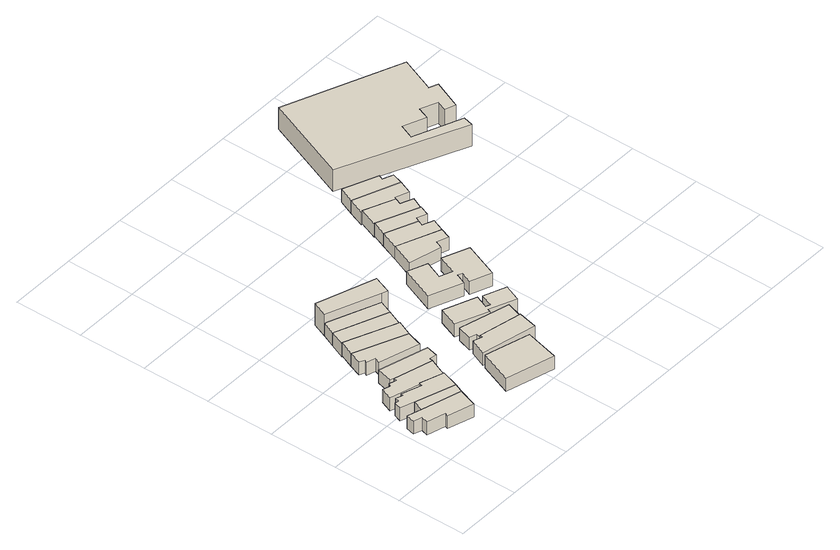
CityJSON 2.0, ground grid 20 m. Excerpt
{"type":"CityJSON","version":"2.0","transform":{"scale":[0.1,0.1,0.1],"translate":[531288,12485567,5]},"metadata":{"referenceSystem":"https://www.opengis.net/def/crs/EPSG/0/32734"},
"CityObjects":{
"building1":{"type":"Building","attributes":{"address":"London Road Salt River Cape Town","building":"house","building:levels":1,"building_height":4.1,"plus_code":"4FRW3FC7+CGV","ground_height":6.97,"roof_height":11.07},"geometry":[{"type":"Solid","lod":"1","boundaries":[[[[0,1,2,3]],[[1,4,5,2]],[[4,6,7,5]],[[6,8,9,7]],[[8,10,11,9]],[[10,12,13,11]],[[12,14,15,13]],[[14,16,17,15]],[[16,0,3,17]],[[3,2,5,7,9,11,13,15,17]],[[16,14,12,10,8,6,4,1,0]]]]}]},
"building2":{"type":"Building","attributes":{"address":"London Road Salt River Cape Town","building":"house","building:levels":1,"building_height":4.1,"plus_code":"4FRW3FC7+FG4","ground_height":6.97,"roof_height":11.07},"geometry":[{"type":"Solid","lod":"1","boundaries":[[[[1,18,19,2]],[[18,20,21,19]],[[20,4,5,21]],[[4,1,2,5]],[[2,19,21,5]],[[4,20,18,1]]]]}]},
"building3":{"type":"Building","attributes":{"address":"London Road Salt River Cape Town","building":"house","building:levels":1,"building_height":4.1,"plus_code":"4FRW3FC7+FGG","ground_height":6.97,"roof_height":11.07},"geometry":[{"type":"Solid","lod":"1","boundaries":[[[[18,22,23,19]],[[22,24,25,23]],[[24,26,27,25]],[[26,28,29,27]],[[28,30,31,29]],[[30,32,33,31]],[[32,34,35,33]],[[34,36,37,35]],[[36,38,39,37]],[[38,20,21,39]],[[20,18,19,21]],[[19,23,25,27,29,31,33,35,37,39,21]],[[20,38,36,34,32,30,28,26,24,22,18]]]]}]},
"building4":{"type":"Building","attributes":{"address":"London Road Salt River Cape Town","building":"house","building:levels":1,"building_height":4.1,"plus_code":"4FRW3FC7+FGQ","ground_height":6.5,"roof_height":10.6},"geometry":[{"type":"Solid","lod":"1","boundaries":[[[[40,41,42,43]],[[41,44,45,42]],[[44,46,47,45]],[[46,48,49,47]],[[48,50,51,49]],[[50,52,53,51]],[[52,54,55,53]],[[54,56,57,55]],[[56,40,43,57]],[[43,42,45,47,49,51,53,55,57]],[[56,54,52,50,48,46,44,41,40]]]]}]},
"building5":{"type":"Building","attributes":{"address":"London Road Salt River Cape Town","building":"house","building:levels":1,"building_height":4.1,"plus_code":"4FRW3FC7+GH2","ground_height":6.5,"roof_height":10.6},"geometry":[{"type":"Solid","lod":"1","boundaries":[[[[41,58,59,42]],[[58,60,61,59]],[[60,62,63,61]],[[62,64,65,63]],[[64,66,67,65]],[[66,44,45,67]],[[44,41,42,45]],[[42,59,61,63,65,67,45]],[[44,66,64,62,60,58,41]]]]}]},
"building6":{"type":"Building","attributes":{"address":"28 London Road Salt River Cape Town","building":"house","building:levels":1,"building_height":4.1,"plus_code":"4FRW3FC7+GHJ","ground_height":6.5,"roof_height":10.6},"geometry":[{"type":"Solid","lod":"1","boundaries":[[[[68,69,70,71]],[[69,72,73,70]],[[72,74,75,73]],[[74,76,77,75]],[[76,78,79,77]],[[78,80,81,79]],[[80,82,83,81]],[[82,68,71,83]],[[71,70,73,75,77,79,81,83]],[[82,80,78,76,74,72,69,68]]]]}]},
"building7":{"type":"Building","attributes":{"address":"26 London Road Salt River Cape Town","building":"house","building:levels":1,"building_height":4.1,"plus_code":"4FRW3FC7+HH3","ground_height":6.5,"roof_height":10.6},"geometry":[{"type":"Solid","lod":"1","boundaries":[[[[84,85,86,87]],[[85,69,70,86]],[[69,68,71,70]],[[68,84,87,71]],[[87,86,70,71]],[[68,69,85,84]]]]}]},
"building8":{"type":"Building","attributes":{"address":"24 London Road Salt River Cape Town","building":"house","building:levels":1,"building_height":4.1,"plus_code":"4FRW3FC7+HH8","ground_height":6.03,"roof_height":10.13},"geometry":[{"type":"Solid","lod":"1","boundaries":[[[[88,89,90,91]],[[89,92,93,90]],[[92,94,95,93]],[[94,88,91,95]],[[91,90,93,95]],[[94,92,89,88]]]]}]},
"building9":{"type":"Building","attributes":{"address":"31 London Road Salt River Cape Town","building":"house","building:levels":1,"building_height":4.1,"plus_code":"4FRW3FC7+CJP","ground_height":7.06,"roof_height":11.16},"geometry":[{"type":"Solid","lod":"1","boundaries":[[[[96,97,98,99]],[[97,100,101,98]],[[100,102,103,101]],[[102,96,99,103]],[[99,98,101,103]],[[102,100,97,96]]]]}]},
"building10":{"type":"Building","attributes":{"address":"22 London Road Salt River Cape Town","building":"house","building:levels":1,"building_height":4.1,"plus_code":"4FRW3FC7+HHP","ground_height":6.03,"roof_height":10.13},"geometry":[{"type":"Solid","lod":"1","boundaries":[[[[104,105,106,107]],[[105,89,90,106]],[[89,88,91,90]],[[88,104,107,91]],[[107,106,90,91]],[[88,89,105,104]]]]}]},
"building11":{"type":"Building","attributes":{"address":"20 London Road Salt River Cape Town","building":"house","building:levels":2,"building_height":6.9,"plus_code":"4FRW3FC7+HHX","ground_height":6.03,"roof_height":12.93},"geometry":[{"type":"Solid","lod":"1","boundaries":[[[[105,104,108,109]],[[104,110,111,108]],[[110,112,113,111]],[[112,114,115,113]],[[114,105,109,115]],[[109,108,111,113,115]],[[114,112,110,104,105]]]]}]},
"building12":{"type":"Building","attributes":{"address":"London Road Salt River Cape Town","building":"house","building:levels":1,"building_height":4.1,"plus_code":"4FRW3FC7+FM6","ground_height":7.06,"roof_height":11.16},"geometry":[{"type":"Solid","lod":"1","boundaries":[[[[116,117,118,119]],[[117,120,121,118]],[[120,122,123,121]],[[122,124,125,123]],[[124,126,127,125]],[[126,116,119,127]],[[119,118,121,123,125,127]],[[126,124,122,120,117,116]]]]}]},
"building13":{"type":"Building","attributes":{"address":"London Road Salt River Cape Town","building":"house","building:levels":1,"building_height":4.1,"plus_code":"4FRW3FC7+FMM","ground_height":6.58,"roof_height":10.68},"geometry":[{"type":"Solid","lod":"1","boundaries":[[[[128,129,130,131]],[[129,132,133,130]],[[132,134,135,133]],[[134,136,137,135]],[[136,138,139,137]],[[138,128,131,139]],[[131,130,133,135,137,139]],[[138,136,134,132,129,128]]]]}]},
"building14":{"type":"Building","attributes":{"address":"London Road Salt River Cape Town","building":"house","building:levels":1,"building_height":4.1,"plus_code":"4FRW3FC7+GM2","ground_height":6.58,"roof_height":10.68},"geometry":[{"type":"Solid","lod":"1","boundaries":[[[[140,141,142,143]],[[141,144,145,142]],[[144,146,147,145]],[[146,148,149,147]],[[148,150,151,149]],[[150,152,153,151]],[[152,154,155,153]],[[154,156,157,155]],[[156,158,159,157]],[[158,140,143,159]],[[143,142,145,147,149,151,153,155,157,159]],[[158,156,154,152,150,148,146,144,141,140]]]]}]},
"building15":{"type":"Building","attributes":{"address":"London Road Salt River Cape Town","building":"house","building:levels":1,"building_height":4.1,"plus_code":"4FRW3FC7+HP4","ground_height":6.12,"roof_height":10.22},"geometry":[{"type":"Solid","lod":"1","boundaries":[[[[160,161,162,163]],[[161,164,165,162]],[[164,166,167,165]],[[166,168,169,167]],[[168,170,171,169]],[[170,172,173,171]],[[172,174,175,173]],[[174,176,177,175]],[[176,178,179,177]],[[178,180,181,179]],[[180,182,183,181]],[[182,160,163,183]],[[163,162,165,167,169,171,173,175,177,179,181,183]],[[182,180,178,176,174,172,170,168,166,164,161,160]]]]}]},
"building16":{"type":"Building","attributes":{"address":"27 London Road Salt River Cape Town","building":"house","building:levels":1,"building_height":4.1,"plus_code":"4FRW3FC7+JP2","ground_height":6.12,"roof_height":10.22},"geometry":[{"type":"Solid","lod":"1","boundaries":[[[[184,185,186,187]],[[185,188,189,186]],[[188,190,191,189]],[[190,192,193,191]],[[192,194,195,193]],[[194,184,187,195]],[[187,186,189,191,193,195]],[[194,192,190,188,185,184]]]]}]},
"building17":{"type":"Building","attributes":{"address":"25 London Road Salt River Cape Town","building":"house","building:levels":1,"building_height":4.1,"plus_code":"4FRW3FC7+JP7","ground_height":6.12,"roof_height":10.22},"geometry":[{"type":"Solid","lod":"1","boundaries":[[[[196,184,187,197]],[[184,194,195,187]],[[194,198,199,195]],[[198,200,201,199]],[[200,202,203,201]],[[202,196,197,203]],[[197,187,195,199,201,203]],[[202,200,198,194,184,196]]]]}]},
"building18":{"type":"Building","attributes":{"address":"23 London Road Salt River Cape Town","building":"house","building:levels":1,"building_height":4.1,"plus_code":"4FRW3FC7+JPW","ground_height":6.12,"roof_height":10.22},"geometry":[{"type":"Solid","lod":"1","boundaries":[[[[204,196,197,205]],[[196,202,203,197]],[[202,206,207,203]],[[206,208,209,207]],[[208,210,211,209]],[[210,204,205,211]],[[205,197,203,207,209,211]],[[210,208,206,202,196,204]]]]}]},
"building19":{"type":"Building","attributes":{"address":"21 London Road Salt River Cape Town","building":"house","building:levels":1,"building_height":4.1,"plus_code":"4FRW3FC7+MP5","ground_height":5.65,"roof_height":9.75},"geometry":[{"type":"Solid","lod":"1","boundaries":[[[[212,213,214,215]],[[213,216,217,214]],[[216,218,219,217]],[[218,220,221,219]],[[220,222,223,221]],[[222,212,215,223]],[[215,214,217,219,221,223]],[[222,220,218,216,213,212]]]]}]},
"building20":{"type":"Building","attributes":{"address":"19 London Road Salt River Cape Town","building":"house","building:levels":1,"building_height":4.1,"plus_code":"4FRW3FC7+MPH","ground_height":5.55,"roof_height":9.65},"geometry":[{"type":"Solid","lod":"1","boundaries":[[[[224,225,226,227]],[[225,228,229,226]],[[228,230,231,229]],[[230,232,233,231]],[[232,234,235,233]],[[234,236,237,235]],[[236,224,227,237]],[[227,226,229,231,233,235,237]],[[236,234,232,230,228,225,224]]]]}]},
"building21":{"type":"Building","attributes":{"address":"17 London Road Salt River Cape Town","building":"house","building:levels":1,"building_height":4.1,"plus_code":"4FRW3FC7+MQJ","ground_height":5.55,"roof_height":9.65},"geometry":[{"type":"Solid","lod":"1","boundaries":[[[[225,224,227,226]],[[224,238,239,227]],[[238,240,241,239]],[[240,242,243,241]],[[242,244,245,243]],[[244,225,226,245]],[[226,227,239,241,243,245]],[[244,242,240,238,224,225]]]]}]},
"building22":{"type":"Building","attributes":{"address":"Salt River Cape Town","building":"industrial","building:levels":2,"building_height":6.9,"plus_code":"4FRW3FC7+PRX","ground_height":5.15,"roof_height":12.05},"geometry":[{"type":"Solid","lod":"1","boundaries":[[[[246,247,248,249]],[[247,250,251,248]],[[250,252,253,251]],[[252,254,255,253]],[[254,256,257,255]],[[256,258,259,257]],[[258,260,261,259]],[[260,262,263,261]],[[262,264,265,263]],[[264,266,267,265]],[[266,268,269,267]],[[268,270,271,269]],[[270,272,273,271]],[[272,246,249,273]],[[249,248,251,253,255,257,259,261,263,265,267,269,271,273]],[[272,270,268,266,264,262,260,258,256,254,252,250,247,246]]]]}]}
},
"vertices":[
[146,45,20],[165,100,20],[165,100,61],[146,45,61],[50,132,20],[50,132,61],[9,144,20],[9,144,61],[2,119,20],[2,119,61],[27,111,20],[27,111,61],[21,91,20],[21,91,61],[74,76,20],[74,76,61],[71,67,20],[71,67,61],
[176,126,20],[176,126,61],[61,163,20],[61,163,61],
[193,177,20],[193,177,61],[126,199,20],[126,199,61],[122,189,20],[122,189,61],[65,208,20],[65,208,61],[63,201,20],[63,201,61],[43,208,20],[43,208,61],[39,195,20],[39,195,61],[29,198,20],[29,198,61],[21,176,20],[21,176,61],
[193,177,15],[216,232,15],[216,232,56],[193,177,56],[104,262,15],[104,262,56],[102,253,15],[102,253,56],[81,259,15],[81,259,56],[76,251,15],[76,251,56],[54,257,15],[54,257,56],[40,223,15],[40,223,56],[126,199,15],[126,199,56],
[218,241,15],[218,241,56],[238,237,15],[238,237,56],[247,272,15],[247,272,56],[105,311,15],[105,311,56],[93,265,15],[93,265,56],
[260,341,15],[112,403,15],[112,403,56],[260,341,56],[99,368,15],[99,368,56],[113,361,15],[113,361,56],[109,353,15],[109,353,56],[135,345,15],[135,345,56],[129,329,15],[129,329,56],[245,295,15],[245,295,56],
[279,385,15],[130,447,15],[130,447,56],[279,385,56],
[299,432,10],[149,492,10],[149,492,51],[299,432,51],[130,447,10],[130,447,51],[279,385,10],[279,385,51],
[437,106,21],[308,141,21],[308,141,62],[437,106,62],[270,44,21],[270,44,62],[411,6,21],[411,6,62],
[315,472,10],[166,530,10],[166,530,51],[315,472,51],
[315,472,79],[166,530,79],[332,465,10],[332,465,79],[352,517,10],[352,517,79],[183,574,10],[183,574,79],
[483,172,21],[358,198,21],[358,198,62],[483,172,62],[357,189,21],[357,189,62],[331,198,21],[331,198,62],[311,150,21],[311,150,62],[470,115,21],[470,115,62],
[358,198,16],[483,172,16],[483,172,57],[358,198,57],[498,220,16],[498,220,57],[354,258,16],[354,258,57],[341,216,16],[341,216,57],[359,210,16],[359,210,57],
[380,334,16],[357,276,16],[357,276,57],[380,334,57],[448,239,16],[448,239,57],[451,248,16],[451,248,57],[528,217,16],[528,217,57],[548,266,16],[548,266,57],[484,291,16],[484,291,57],[470,255,16],[470,255,57],[457,260,16],[457,260,57],[472,298,16],[472,298,57],
[404,398,11],[498,361,11],[498,361,52],[404,398,52],[511,392,11],[511,392,52],[524,387,11],[524,387,52],[511,354,11],[511,354,52],[571,330,11],[571,330,52],[612,434,11],[612,434,52],[537,464,11],[537,464,52],[515,410,11],[515,410,52],[479,424,11],[479,424,52],[500,476,11],[500,476,52],[444,498,11],[444,498,52],
[500,580,11],[473,512,11],[473,512,52],[500,580,52],[568,490,11],[568,490,52],[577,511,11],[577,511,52],[610,499,11],[610,499,52],[622,531,11],[622,531,52],
[521,632,11],[521,632,52],[637,567,11],[637,567,52],[605,580,11],[605,580,52],[611,595,11],[611,595,52],
[537,674,11],[537,674,52],[617,607,11],[617,607,52],[645,595,11],[645,595,52],[657,624,11],[657,624,52],
[559,731,7],[537,674,7],[537,674,48],[559,731,48],[657,624,7],[657,624,48],[674,661,7],[674,661,48],[638,676,7],[638,676,48],[646,695,7],[646,695,48],
[705,726,5],[574,777,5],[574,777,46],[705,726,46],[555,729,5],[555,729,46],[559,731,5],[559,731,46],[646,695,5],[646,695,46],[650,701,5],[650,701,46],[689,686,5],[689,686,46],
[715,758,5],[715,758,46],[685,770,5],[685,770,46],[691,783,5],[691,783,46],[593,823,5],[593,823,46],
[614,867,2],[962,711,2],[962,711,70],[614,867,70],[970,742,2],[970,742,70],[832,798,2],[832,798,70],[849,840,2],[849,840,70],[914,814,2],[914,814,70],[927,848,2],[927,848,70],[977,828,2],[977,828,70],[966,799,2],[966,799,70],[995,788,2],[995,788,70],[1030,872,2],[1030,872,70],[1005,882,2],[1005,882,70],[1047,986,2],[1047,986,70],[715,1119,2],[715,1119,70]
]}
